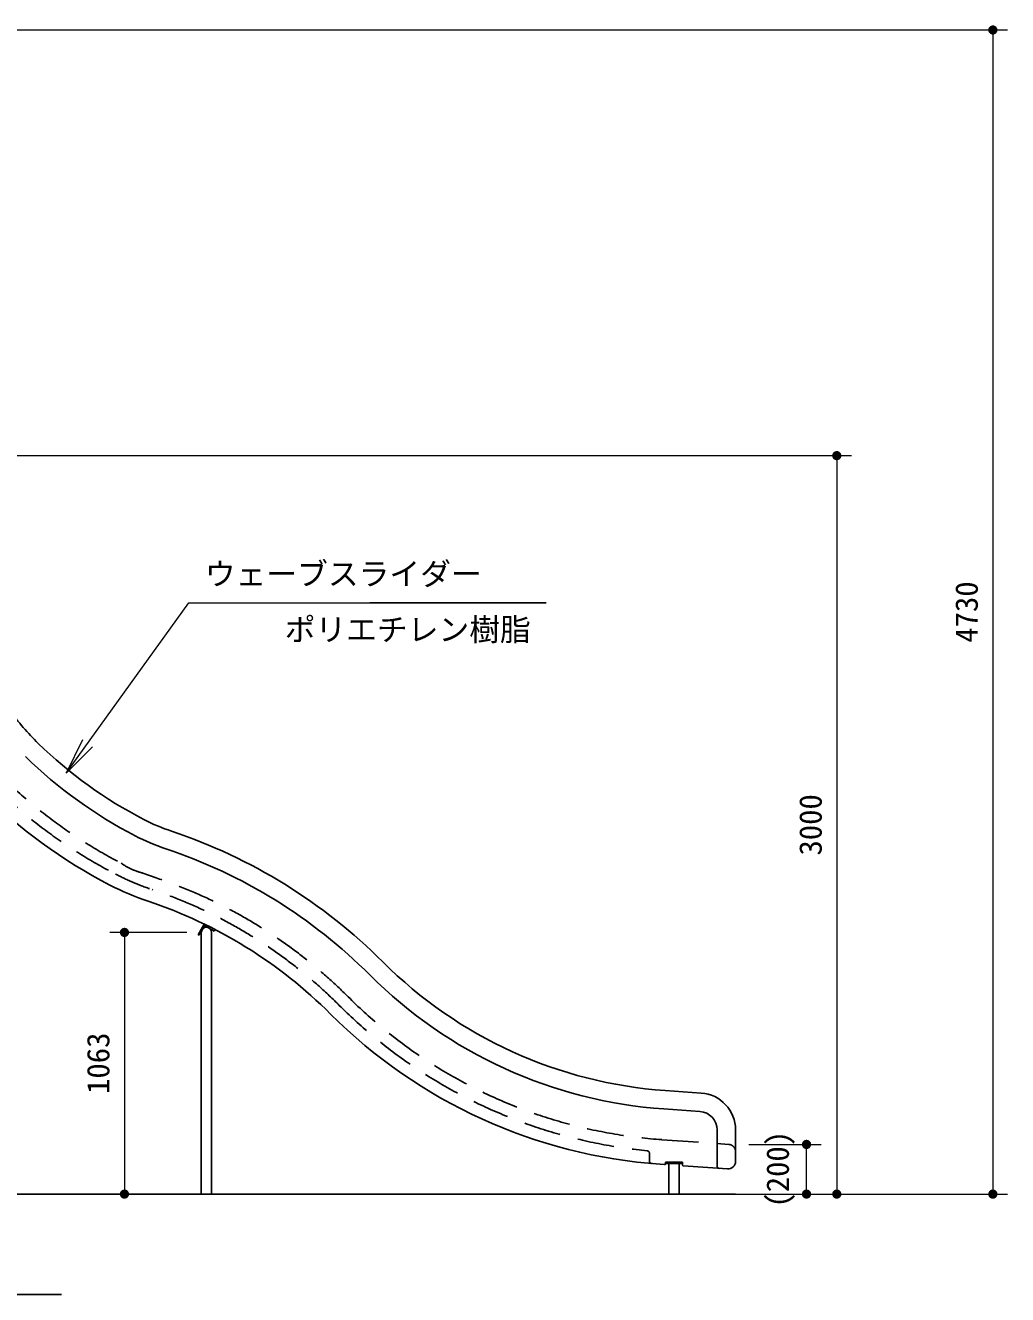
# Model space of a CAD drawing. Units: millimetres at full size, sheet at 1:100. Extents: x 1500 to 40500, y 1500 to 28200.
# Drawn here: x 14852 to 18843, y 12234 to 17390 of the extents above; entities that cross this region are included whole.
import ezdxf
from ezdxf.enums import TextEntityAlignment as Align

# ---------------------------------------------------------------- set-up
doc = ezdxf.new("R2010")
doc.units = ezdxf.units.MM
doc.header["$LTSCALE"] = 100
doc.linetypes.add('USER4', pattern=[2.25, 1.5, -0.75])
for name, color, linetype, lineweight in [('D-STR-DIM\u3000寸法線、寸法値', 7, 'Continuous', 13), ('D-STR-HTXT\u3000旗上げ', 7, 'Continuous', 13), ('D-STR\u3000構造物外形線', 1, 'Continuous', 25)]:
    doc.layers.add(name, color=color, linetype=linetype, lineweight=lineweight)
doc.styles.add('ＭＳ ゴシック', font='')
doc.styles.get('ＭＳ ゴシック').set_extended_font_data('MS Gothic')

# ---------------------------------------------------------------- blocks, each defined once
blk = doc.blocks.new('filled_dot')
at = {"color": 0, "linetype": 'Continuous', "lineweight": -2, "const_width": 1.25}
blk.add_lwpolyline([(-0.625, 0, 1), (0.625, 0, 1)], format="xyb", close=True, dxfattribs=at)
blk = doc.blocks.new('open_arrow')
at = {"color": 0, "linetype": 'Continuous', "lineweight": -2}
blk.add_lwpolyline([(7.5, 1.25), (0, 0), (7.5, -1.25)], dxfattribs=at)

msp = doc.modelspace()

# ---------------------------------------------------------------- linework, layer by layer
at = {"layer": 'D-STR-DIM\u3000寸法線、寸法値'}
for p, q in [((11270.5, 17371.7), (18843.4, 17371.7)), ((18783.4, 17371.7), (18783.4, 12642.3)), ((14036.8, 15642.4), (18209.2, 15642.4)), ((18149.2, 15642.4), (18149.2, 12642.3)), ((15507.8, 13705.4), (15194.7, 13705.4)), ((15254.7, 13705.4), (15254.7, 12642.3)), ((17792.5, 12844.1), (18086.2, 12844.1)), ((18026.2, 12642.4), (18026.2, 12844.1)), ((14036.8, 12642.3), (18209.2, 12642.3)), ((14081.8, 12642.3), (18843.4, 12642.3)), ((15507.8, 12642.3), (15194.7, 12642.3)), ((17817.8, 12642.4), (18086.2, 12642.4))]:
    msp.add_line(p, q, dxfattribs=at)
at = {"layer": 'D-STR-HTXT\u3000旗上げ'}
for points in [[(15017.2, 14351.8), (15516.9, 15044.5), (15536.9, 15044.5), (16967.7, 15044.5), (16252.3, 15044.5)], [(13326.6, 12642.4), (13733.5, 12233.9), (13753.5, 12233.9), (14999, 12233.9), (14376.3, 12233.9)]]:
    msp.add_lwpolyline(points, dxfattribs=at)
at = {"layer": 'D-STR\u3000構造物外形線'}
for p, q in [((15329.5, 13946.5), (15383.1, 13926.9)), ((15553.6, 13696.1), (15578.6, 13739.4)), ((15580.1, 13733.9), (15557.1, 13694.1)), ((15619.9, 13710.9), (15580.1, 13733.9)), ((15557.1, 13694.1), (15553.6, 13696.1)), ((15566.8, 13705.4), (15566.8, 12642.4)), ((15608.8, 13705.4), (15608.8, 12642.4)), ((15621.9, 13714.4), (15619.9, 13710.9)), ((17451.8, 13062.9), (17598.3, 13052.7)), ((17446.6, 12988.1), (17593.1, 12977.9)), ((17662.8, 12903.1), (17662.8, 12756.8)), ((17737.8, 12903.1), (17737.8, 12774.4)), ((17430.9, 12763.7), (17449.6, 12762.4)), ((17452.8, 12769.4), (17452.8, 12765.3)), ((17455.8, 12772.4), (17519.8, 12772.4)), ((17455.8, 12766.4), (17519.8, 12766.4)), ((17466.5, 12766.4), (17466.5, 12642.4)), ((17509.2, 12766.4), (17509.2, 12642.4)), ((17522.8, 12769.4), (17522.8, 12760)), ((17525.6, 12757), (17705.8, 12744.4)), ((17737.8, 12642.4), (4329, 12642.4))]:
    msp.add_line(p, q, dxfattribs=at)
at = {"layer": 'D-STR\u3000構造物外形線', "linetype": 'USER4'}
for p, q in [((17437.8, 12863.4), (17709.9, 12844.4)), ((17387.8, 12808.2), (17387.8, 12776.3))]:
    msp.add_line(p, q, dxfattribs=at)
at = {"layer": 'D-STR\u3000構造物外形線'}
for centre, radius, start, end in [((15601.5, 15190.2), 1000, 215.5971, 225.8047), ((16159.2, 15763.8), 1800, 225.8047, 242.6798), ((16159.2, 15763.8), 1875, 225.8047, 242.6798), ((16159.2, 15763.8), 2100, 225, 242.6798), ((15700.2, 14875.3), 800, 242.6798, 251.5129), ((15700.2, 14875.3), 875, 242.6798, 251.5129), ((14748.9, 12030.1), 2200, 45, 71.5129), ((14748.9, 12030.1), 2125, 45, 71.5129), ((15700.2, 14875.3), 1100, 242.6798, 251.5129), ((14748.9, 12030.1), 1900, 45, 71.5129), ((15587.8, 13705.4), 21, 0, 180), ((17577.4, 14858.6), 1800, 225, 266), ((17577.4, 14858.6), 1875, 225, 266), ((17577.4, 14858.6), 2100, 225, 266), ((17587.8, 12903.1), 150, 0, 86), ((17587.8, 12903.1), 75, 0, 86), ((17449.8, 12765.3), 3, 266, 0), ((17455.8, 12769.4), 3, 90, 180), ((17519.8, 12769.4), 3, 0, 90), ((17525.8, 12760), 3, 180, 266), ((17672.8, 12756.8), 10, 180, 266), ((17707.8, 12774.4), 30, 266, 0)]:
    msp.add_arc(centre, radius, start, end, dxfattribs=at)
at = {"layer": 'D-STR\u3000構造物外形線', "linetype": 'USER4'}
for centre, radius, start, end in [((16159.2, 15763.8), 2000, 225, 242.6798), ((16159.2, 15763.8), 2050, 225, 242.6798), ((15390.9, 14197.6), 258.5, 234.62, 256.2665), ((15700.2, 14875.3), 1050, 242.6798, 251.5129), ((14748.9, 12030.1), 2000, 45, 71.5129), ((14748.9, 12030.1), 1950, 45, 71.5129), ((17577.4, 14858.6), 2050, 225, 264.4421), ((17577.4, 14858.6), 2000, 225, 266), ((17707.8, 12814.5), 30, 0, 86), ((17377.8, 12808.2), 10, 0, 84.4421), ((17397.8, 12776.3), 10, 180, 265.0727)]:
    msp.add_arc(centre, radius, start, end, dxfattribs=at)

# ---------------------------------------------------------------- block references
at = {"layer": 'D-STR-DIM\u3000寸法線、寸法値', "xscale": 15, "yscale": 15}
for p, rotation in [((18783.4, 17371.7), 270), ((18149.2, 15642.4), 270), ((15254.7, 13705.4), 270), ((18026.2, 12844.1), 270), ((15254.7, 12642.3), 90), ((18026.2, 12642.4), 90), ((18149.2, 12642.3), 90), ((18783.4, 12642.3), 90)]:
    msp.add_blockref('filled_dot', p, dxfattribs=dict(at, rotation=rotation))
at = {"layer": 'D-STR-HTXT\u3000旗上げ', "xscale": 20, "yscale": 20, "rotation": 54.2}
msp.add_blockref('open_arrow', (15017.2, 14351.8), dxfattribs=at)

# ---------------------------------------------------------------- texts
at = {"layer": 'D-STR-DIM\u3000寸法線、寸法値', "style": 'ＭＳ ゴシック'}
for s, p in [('4730', (18676.5, 15007)), ('3000', (18042.3, 14142.4)), ('1063', (15147.8, 13173.9)), ('(200)', (17908.9, 12743.3))]:
    msp.add_text(s, height=91.64, rotation=90, dxfattribs=at).set_placement(p, align=Align.MIDDLE_CENTER)
at = {"layer": 'D-STR-HTXT\u3000旗上げ', "style": 'ＭＳ ゴシック'}
msp.add_text('ウェーブスライダー', height=91.64, dxfattribs=at).set_placement((15581.3, 15088.8), align=Align.BOTTOM_LEFT)
msp.add_text('ポリエチレン樹脂', height=91.64, dxfattribs=at).set_placement((16905.8, 14936.1), align=Align.MIDDLE_RIGHT)

doc.saveas('drawing.dxf')
